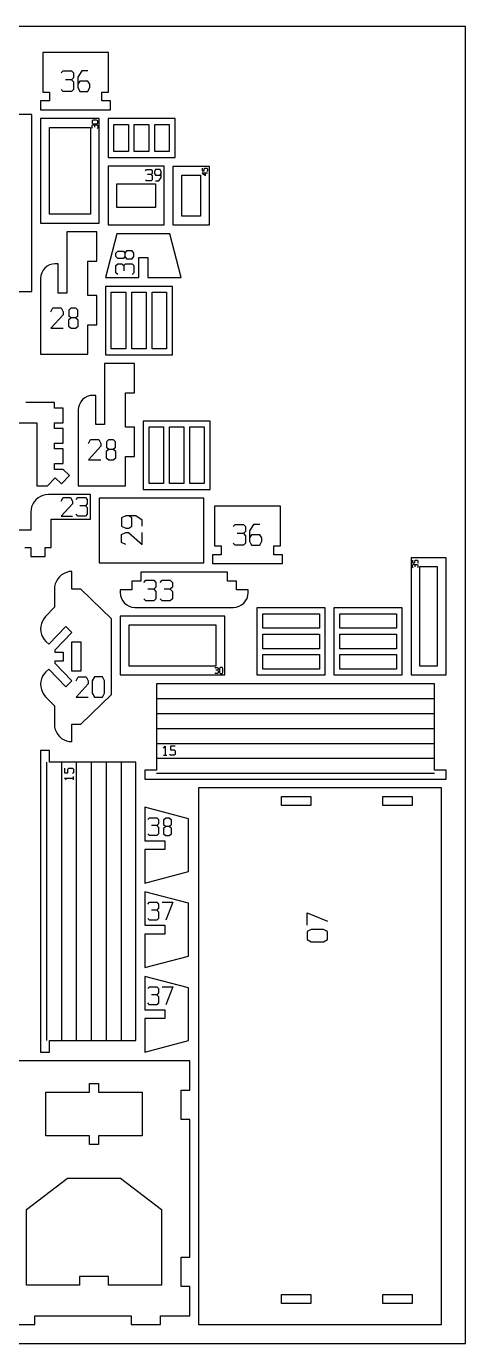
# Model space of a CAD drawing. Header units: millimetres. Extents: x 0 to 450, y 0 to 450.
# Drawn here: x 299.9 to 450, y 0 to 450 of the extents above; entities that cross this region are included whole.
import ezdxf

# ---------------------------------------------------------------- set-up
doc = ezdxf.new("R2010")
doc.units = ezdxf.units.MM
for name, color, linetype in [('CUT', 1, 'Continuous'), ('ENGRAVE', 5, 'Continuous'), ('SHEET', 8, 'Continuous')]:
    doc.layers.add(name, color=color, linetype=linetype)

msp = doc.modelspace()

# ---------------------------------------------------------------- linework, layer by layer
at = {"layer": 'CUT'}
for p, q in [((305.49, 441.04), (305.49, 427.5)), ((327.97, 441.04), (305.49, 441.04)), ((327.97, 427.5), (327.97, 441.04)), ((304.75, 424.5), (304.75, 421.5)), ((307.75, 424.5), (304.75, 424.5)), ((305.49, 427.5), (307.75, 427.5)), ((307.75, 427.5), (307.75, 424.5)), ((325.7, 424.5), (325.7, 427.5)), ((325.7, 427.5), (327.97, 427.5)), ((328.7, 424.5), (325.7, 424.5)), ((328.7, 421.5), (328.7, 424.5)), ((301.75, 419.94), (293.75, 419.94)), ((301.75, 359.47), (301.75, 419.94)), ((304.75, 421.5), (328.7, 421.5)), ((324.82, 418.5), (304.75, 418.5)), ((304.75, 418.5), (304.75, 382.8)), ((307.75, 415.5), (321.82, 415.5)), ((307.75, 385.8), (307.75, 415.5)), ((321.82, 415.5), (321.82, 385.8)), ((324.82, 382.8), (324.82, 418.5)), ((327.82, 418.48), (327.82, 405.19)), ((350.71, 418.48), (327.82, 418.48)), ((329.82, 407.19), (329.82, 416.48)), ((329.82, 416.48), (334.78, 416.48)), ((334.78, 416.48), (334.78, 407.19)), ((336.78, 407.19), (336.78, 416.48)), ((336.78, 416.48), (341.74, 416.48)), ((341.74, 416.48), (341.74, 407.19)), ((343.74, 407.19), (343.74, 416.48)), ((343.74, 416.48), (348.7, 416.48)), ((348.7, 416.48), (348.7, 407.19)), ((350.71, 405.19), (350.71, 418.48)), ((327.82, 405.19), (350.71, 405.19)), ((334.78, 407.19), (329.82, 407.19)), ((341.74, 407.19), (336.78, 407.19)), ((348.7, 407.19), (343.74, 407.19)), ((327.82, 402.19), (327.82, 382.14)), ((347, 402.19), (327.82, 402.19)), ((347, 382.14), (347, 402.19)), ((362.43, 402.14), (350, 402.14)), ((350, 402.14), (350, 382.14)), ((362.43, 382.14), (362.43, 402.14)), ((330.82, 388.14), (330.82, 396.19)), ((330.82, 396.19), (343.99, 396.19)), ((343.99, 396.19), (343.99, 388.14)), ((353, 399.14), (359.42, 399.14)), ((353, 385.14), (353, 399.14)), ((359.42, 399.14), (359.42, 385.14)), ((343.99, 388.14), (330.82, 388.14)), ((304.75, 382.8), (324.82, 382.8)), ((321.82, 385.8), (307.75, 385.8)), ((359.42, 385.14), (353, 385.14)), ((313.76, 379.8), (313.76, 358.9)), ((323.93, 379.8), (313.76, 379.8)), ((323.93, 369.79), (323.93, 379.8)), ((330.86, 379.14), (326.93, 364.18)), ((327.82, 382.14), (347, 382.14)), ((348.89, 379.14), (330.86, 379.14)), ((352.82, 364.18), (348.89, 379.14)), ((350, 382.14), (362.43, 382.14)), ((320.93, 358.01), (320.93, 369.79)), ((320.93, 369.79), (323.93, 369.79)), ((338.37, 371.05), (341.37, 371.05)), ((338.37, 364.18), (338.37, 371.05)), ((341.37, 371.05), (341.37, 364.18)), ((304.85, 364.88), (304.75, 363.9)), ((305.13, 365.82), (304.85, 364.88)), ((305.6, 366.68), (305.13, 365.82)), ((306.22, 367.44), (305.6, 366.68)), ((306.98, 368.06), (306.22, 367.44)), ((307.84, 368.52), (306.98, 368.06)), ((308.78, 368.81), (307.84, 368.52)), ((309.76, 368.9), (308.78, 368.81)), ((310.76, 368.9), (309.76, 368.9)), ((310.76, 358.9), (310.76, 368.9)), ((304.75, 363.9), (304.75, 338.01)), ((326.93, 364.18), (338.37, 364.18)), ((349.82, 361.18), (326.93, 361.18)), ((326.93, 361.18), (326.93, 337.84)), ((341.37, 364.18), (352.82, 364.18)), ((349.82, 337.84), (349.82, 361.18)), ((244.2, 359.47), (301.75, 359.47)), ((313.76, 358.9), (310.76, 358.9)), ((323.93, 358.01), (320.93, 358.01)), ((323.93, 348.01), (323.93, 358.01)), ((328.93, 359.18), (333.89, 359.18)), ((328.93, 339.84), (328.93, 359.18)), ((333.89, 359.18), (333.89, 339.84)), ((335.89, 359.18), (340.85, 359.18)), ((335.89, 339.84), (335.89, 359.18)), ((340.85, 359.18), (340.85, 339.84)), ((342.85, 359.18), (347.81, 359.18)), ((342.85, 339.84), (342.85, 359.18)), ((347.81, 359.18), (347.81, 339.84)), ((320.93, 338.01), (320.93, 348.01)), ((320.93, 348.01), (323.93, 348.01)), ((304.75, 338.01), (320.93, 338.01)), ((326.93, 337.84), (349.82, 337.84)), ((333.89, 339.84), (328.93, 339.84)), ((340.85, 339.84), (335.89, 339.84)), ((347.81, 339.84), (342.85, 339.84)), ((326.64, 334.84), (326.64, 313.95)), ((336.81, 334.84), (326.64, 334.84)), ((336.81, 324.84), (336.81, 334.84)), ((333.81, 313.05), (333.81, 324.84)), ((333.81, 324.84), (336.81, 324.84)), ((309.46, 321.55), (299.71, 321.55)), ((309.46, 319.55), (309.46, 321.55)), ((312.46, 319.55), (309.46, 319.55)), ((312.46, 314.59), (312.46, 319.55)), ((317.73, 319.92), (317.64, 318.95)), ((318.02, 320.86), (317.73, 319.92)), ((318.48, 321.72), (318.02, 320.86)), ((319.1, 322.48), (318.48, 321.72)), ((319.86, 323.1), (319.1, 322.48)), ((320.73, 323.57), (319.86, 323.1)), ((321.66, 323.85), (320.73, 323.57)), ((322.64, 323.95), (321.66, 323.85)), ((323.64, 323.95), (322.64, 323.95)), ((323.64, 313.95), (323.64, 323.95)), ((317.64, 318.95), (317.64, 293.05)), ((362.7, 315.16), (339.81, 315.16)), ((339.81, 315.16), (339.81, 291.82)), ((362.7, 291.82), (362.7, 315.16)), ((297.34, 314.59), (303.46, 314.59)), ((303.46, 314.59), (303.46, 293.05)), ((309.46, 314.59), (312.46, 314.59)), ((309.46, 312.59), (309.46, 314.59)), ((312.46, 312.59), (309.46, 312.59)), ((312.46, 307.63), (312.46, 312.59)), ((326.64, 313.95), (323.64, 313.95)), ((336.81, 313.05), (333.81, 313.05)), ((336.81, 303.05), (336.81, 313.05)), ((341.81, 313.16), (346.78, 313.16)), ((341.81, 293.82), (341.81, 313.16)), ((346.78, 313.16), (346.78, 293.82)), ((348.78, 313.16), (353.74, 313.16)), ((348.78, 293.82), (348.78, 313.16)), ((353.74, 313.16), (353.74, 293.82)), ((355.74, 313.16), (360.7, 313.16)), ((355.74, 293.82), (355.74, 313.16)), ((360.7, 313.16), (360.7, 293.82)), ((309.46, 307.63), (312.46, 307.63)), ((309.46, 305.63), (309.46, 307.63)), ((312.46, 305.63), (309.46, 305.63)), ((312.46, 300.67), (312.46, 305.63)), ((333.81, 293.05), (333.81, 303.05)), ((333.81, 303.05), (336.81, 303.05)), ((309.46, 298.67), (309.46, 300.67)), ((309.46, 300.67), (312.46, 300.67)), ((312.46, 298.67), (309.46, 298.67)), ((314.64, 296.6), (312.46, 298.67)), ((303.46, 293.05), (307.15, 293.05)), ((307.15, 293.05), (309.71, 295.76)), ((309.71, 295.76), (311.89, 293.7)), ((311.89, 293.7), (314.64, 296.6)), ((317.64, 293.05), (333.81, 293.05)), ((346.78, 293.82), (341.81, 293.82)), ((353.74, 293.82), (348.78, 293.82)), ((360.7, 293.82), (355.74, 293.82)), ((303.18, 288.29), (302.56, 287.58)), ((303.89, 288.9), (303.18, 288.29)), ((304.69, 289.4), (303.89, 288.9)), ((305.56, 289.76), (304.69, 289.4)), ((306.48, 289.98), (305.56, 289.76)), ((307.42, 290.05), (306.48, 289.98)), ((321.83, 290.05), (307.42, 290.05)), ((321.83, 281.69), (321.83, 290.05)), ((360.49, 288.82), (324.83, 288.82)), ((324.83, 288.82), (324.83, 266.75)), ((339.81, 291.82), (362.7, 291.82)), ((360.49, 266.75), (360.49, 288.82)), ((301.49, 284.99), (301.42, 284.05)), ((301.42, 284.05), (301.42, 277.94)), ((301.71, 285.9), (301.49, 284.99)), ((302.07, 286.77), (301.71, 285.9)), ((302.56, 287.58), (302.07, 286.77)), ((364.22, 286.05), (364.22, 272.51)), ((386.7, 286.05), (364.22, 286.05)), ((386.7, 272.51), (386.7, 286.05)), ((308.38, 271.94), (308.38, 281.69)), ((308.38, 281.69), (321.83, 281.69)), ((301.42, 277.94), (279.88, 277.94)), ((299.42, 271.94), (301.42, 271.94)), ((301.42, 271.94), (301.42, 268.93)), ((306.38, 268.93), (306.38, 271.94)), ((306.38, 271.94), (308.38, 271.94)), ((364.22, 272.51), (366.49, 272.51)), ((366.49, 272.51), (366.49, 269.51)), ((384.44, 269.51), (384.44, 272.51)), ((384.44, 272.51), (386.7, 272.51)), ((301.42, 268.93), (306.38, 268.93)), ((324.83, 266.75), (360.49, 266.75)), ((363.49, 269.51), (363.49, 266.51)), ((366.49, 269.51), (363.49, 269.51)), ((363.49, 266.51), (387.44, 266.51)), ((387.44, 269.51), (384.44, 269.51)), ((387.44, 266.51), (387.44, 269.51)), ((443.32, 268.49), (431.35, 268.49)), ((431.35, 268.49), (431.35, 228.44)), ((443.32, 228.44), (443.32, 268.49)), ((310.64, 261.28), (310.14, 260.48)), ((311.25, 262), (310.64, 261.28)), ((311.96, 262.61), (311.25, 262)), ((312.77, 263.1), (311.96, 262.61)), ((313.64, 263.46), (312.77, 263.1)), ((314.55, 263.75), (313.64, 263.46)), ((315.49, 263.75), (314.55, 263.75)), ((315.49, 257.75), (315.49, 263.75)), ((368.67, 263.51), (338.97, 263.51)), ((338.97, 263.51), (338.97, 260.51)), ((368.67, 260.51), (368.67, 263.51)), ((434.35, 265.49), (440.32, 265.49)), ((434.35, 231.44), (434.35, 265.49)), ((440.32, 265.49), (440.32, 231.44)), ((309.56, 258.69), (309.49, 257.75)), ((309.49, 257.75), (309.49, 251.54)), ((309.78, 259.61), (309.56, 258.69)), ((310.14, 260.48), (309.78, 259.61)), ((318.49, 257.75), (315.49, 257.75)), ((328.97, 247.64), (318.49, 257.75)), ((335.97, 257.51), (331.97, 257.51)), ((331.97, 257.51), (331.97, 256.51)), ((331.97, 256.51), (332.06, 255.53)), ((338.97, 260.51), (335.97, 260.51)), ((335.97, 260.51), (335.97, 257.51)), ((371.67, 260.51), (368.67, 260.51)), ((371.67, 257.51), (371.67, 260.51)), ((375.67, 257.51), (371.67, 257.51)), ((375.57, 255.53), (375.67, 256.51)), ((375.67, 256.51), (375.67, 257.51)), ((332.06, 255.53), (332.35, 254.6)), ((332.35, 254.6), (332.81, 253.73)), ((332.81, 253.73), (333.43, 252.97)), ((333.43, 252.97), (334.19, 252.35)), ((334.19, 252.35), (335.05, 251.89)), ((372.58, 251.89), (373.45, 252.35)), ((373.45, 252.35), (374.21, 252.97)), ((374.21, 252.97), (374.83, 253.73)), ((374.83, 253.73), (375.29, 254.6)), ((375.29, 254.6), (375.57, 255.53)), ((305.84, 247.65), (305.36, 246.84)), ((306.44, 248.38), (305.84, 247.65)), ((309.49, 251.54), (306.44, 248.38)), ((328.97, 221.75), (328.97, 247.64)), ((331.97, 248.51), (331.97, 228.44)), ((367.67, 248.51), (331.97, 248.51)), ((335.05, 251.89), (335.99, 251.6)), ((335.99, 251.6), (336.97, 251.51)), ((336.97, 251.51), (370.67, 251.51)), ((367.67, 228.44), (367.67, 248.51)), ((370.67, 251.51), (371.64, 251.6)), ((371.64, 251.6), (372.58, 251.89)), ((378.67, 251.33), (378.67, 228.44)), ((402.01, 251.33), (378.67, 251.33)), ((380.67, 244.37), (380.67, 249.33)), ((380.67, 249.33), (400.01, 249.33)), ((400.01, 249.33), (400.01, 244.37)), ((402.01, 228.44), (402.01, 251.33)), ((405.01, 251.33), (405.01, 228.44)), ((428.35, 251.33), (405.01, 251.33)), ((407.01, 244.37), (407.01, 249.33)), ((407.01, 249.33), (426.35, 249.33)), ((426.35, 249.33), (426.35, 244.37)), ((428.35, 228.44), (428.35, 251.33)), ((304.81, 245.05), (304.75, 244.11)), ((304.75, 244.11), (304.84, 243.17)), ((305.02, 245.97), (304.81, 245.05)), ((304.84, 243.17), (305.08, 242.26)), ((305.36, 246.84), (305.02, 245.97)), ((307.52, 238.99), (313.33, 245.01)), ((313.33, 245.01), (315.49, 242.92)), ((334.97, 231.44), (334.97, 245.51)), ((334.97, 245.51), (364.67, 245.51)), ((364.67, 245.51), (364.67, 231.44)), ((400.01, 244.37), (380.67, 244.37)), ((426.35, 244.37), (407.01, 244.37)), ((305.08, 242.26), (305.46, 241.4)), ((305.46, 241.4), (305.96, 240.6)), ((305.96, 240.6), (306.59, 239.9)), ((306.59, 239.9), (307.52, 238.99)), ((315.49, 242.92), (309.68, 236.91)), ((315.49, 229.69), (315.49, 239.69)), ((315.49, 239.69), (318.49, 239.69)), ((318.49, 239.69), (318.49, 229.69)), ((380.67, 237.4), (380.67, 242.37)), ((380.67, 242.37), (400.01, 242.37)), ((400.01, 242.37), (400.01, 237.4)), ((407.01, 237.4), (407.01, 242.37)), ((407.01, 242.37), (426.35, 242.37)), ((426.35, 242.37), (426.35, 237.4)), ((309.68, 236.91), (309.68, 236.19)), ((309.68, 236.19), (312.49, 236.19)), ((312.49, 236.19), (312.49, 233.19)), ((400.01, 237.4), (380.67, 237.4)), ((380.67, 230.44), (380.67, 235.4)), ((380.67, 235.4), (400.01, 235.4)), ((400.01, 235.4), (400.01, 230.44)), ((426.35, 237.4), (407.01, 237.4)), ((407.01, 230.44), (407.01, 235.4)), ((407.01, 235.4), (426.35, 235.4)), ((426.35, 235.4), (426.35, 230.44)), ((307.52, 230.39), (306.59, 229.49)), ((313.33, 224.38), (307.52, 230.39)), ((309.68, 233.19), (309.68, 232.48)), ((312.49, 233.19), (309.68, 233.19)), ((309.68, 232.48), (315.49, 226.46)), ((318.49, 229.69), (315.49, 229.69)), ((364.67, 231.44), (334.97, 231.44)), ((400.01, 230.44), (380.67, 230.44)), ((426.35, 230.44), (407.01, 230.44)), ((440.32, 231.44), (434.35, 231.44)), ((304.84, 226.22), (304.75, 225.28)), ((304.75, 225.28), (304.81, 224.34)), ((305.08, 227.13), (304.84, 226.22)), ((305.46, 227.99), (305.08, 227.13)), ((305.96, 228.79), (305.46, 227.99)), ((306.59, 229.49), (305.96, 228.79)), ((315.49, 226.46), (313.33, 224.38)), ((331.97, 228.44), (367.67, 228.44)), ((439.39, 225.44), (344.34, 225.44)), ((344.34, 225.44), (344.34, 195.86)), ((378.67, 228.44), (402.01, 228.44)), ((405.01, 228.44), (428.35, 228.44)), ((431.35, 228.44), (443.32, 228.44)), ((439.39, 195.86), (439.39, 225.44)), ((304.81, 224.34), (305.02, 223.42)), ((305.02, 223.42), (305.36, 222.54)), ((305.36, 222.54), (305.84, 221.73)), ((305.84, 221.73), (306.44, 221.01)), ((306.44, 221.01), (309.49, 217.85)), ((318.49, 211.63), (328.97, 221.75)), ((309.49, 217.85), (309.49, 211.63)), ((344.34, 220.35), (439.39, 220.35)), ((309.49, 211.63), (309.56, 210.69)), ((315.49, 205.63), (315.49, 211.63)), ((315.49, 211.63), (318.49, 211.63)), ((344.34, 215.25), (439.39, 215.25)), ((309.56, 210.69), (309.78, 209.78)), ((309.78, 209.78), (310.14, 208.91)), ((310.14, 208.91), (310.64, 208.11)), ((310.64, 208.11), (311.25, 207.39)), ((311.25, 207.39), (311.96, 206.78)), ((344.34, 210.15), (439.39, 210.15)), ((304.75, 202.63), (304.75, 99.58)), ((307.75, 202.63), (304.75, 202.63)), ((307.75, 198.63), (307.75, 202.63)), ((311.96, 206.78), (312.77, 206.29)), ((312.77, 206.29), (313.64, 205.93)), ((313.64, 205.93), (314.55, 205.71)), ((314.55, 205.71), (315.49, 205.71)), ((344.34, 205.05), (439.39, 205.05)), ((306.75, 198.63), (306.75, 103.58)), ((337.34, 198.63), (307.75, 198.63)), ((311.85, 198.63), (311.85, 103.58)), ((316.95, 198.63), (316.95, 103.58)), ((322.05, 198.63), (322.05, 103.58)), ((327.14, 198.63), (327.14, 103.58)), ((332.24, 198.63), (332.24, 103.58)), ((337.34, 103.58), (337.34, 198.63)), ((344.34, 199.96), (439.39, 199.96)), ((344.34, 195.86), (340.34, 195.86)), ((340.34, 195.86), (340.34, 192.86)), ((344.34, 194.86), (439.39, 194.86)), ((443.39, 195.86), (439.39, 195.86)), ((443.39, 192.86), (443.39, 195.86)), ((340.34, 192.86), (443.39, 192.86)), ((441.76, 189.86), (358.74, 189.86)), ((358.74, 189.86), (358.74, 6.5)), ((441.76, 6.5), (441.76, 189.86)), ((387.12, 186.86), (397.12, 186.86)), ((387.12, 183.86), (387.12, 186.86)), ((397.12, 186.86), (397.12, 183.86)), ((421.74, 186.86), (431.74, 186.86)), ((421.74, 183.86), (421.74, 186.86)), ((431.74, 186.86), (431.74, 183.86)), ((340.34, 183.24), (340.34, 171.79)), ((355.3, 179.31), (340.34, 183.24)), ((397.12, 183.86), (387.12, 183.86)), ((431.74, 183.86), (421.74, 183.86)), ((355.3, 161.28), (355.3, 179.31)), ((340.34, 171.79), (347.2, 171.79)), ((347.2, 171.79), (347.2, 168.79)), ((340.34, 168.79), (340.34, 157.35)), ((347.2, 168.79), (340.34, 168.79)), ((340.34, 157.35), (355.3, 161.28)), ((355.3, 150.42), (340.34, 154.35)), ((340.34, 154.35), (340.34, 142.91)), ((355.3, 132.39), (355.3, 150.42)), ((340.34, 142.91), (347.2, 142.91)), ((340.34, 139.91), (340.34, 128.46)), ((347.2, 139.91), (340.34, 139.91)), ((347.2, 142.91), (347.2, 139.91)), ((340.34, 128.46), (355.3, 132.39)), ((355.3, 121.54), (340.34, 125.46)), ((340.34, 125.46), (340.34, 114.02)), ((355.3, 103.51), (355.3, 121.54)), ((340.34, 114.02), (347.2, 114.02)), ((347.2, 114.02), (347.2, 111.02)), ((340.34, 111.02), (340.34, 99.58)), ((347.2, 111.02), (340.34, 111.02)), ((307.75, 99.58), (307.75, 103.58)), ((307.75, 103.58), (337.34, 103.58)), ((340.34, 99.58), (355.3, 103.51)), ((304.75, 99.58), (307.75, 99.58)), ((355.74, 96.58), (182.62, 96.58)), ((355.74, 86.58), (355.74, 96.58)), ((306.51, 71), (306.51, 85.88)), ((306.51, 85.88), (321.52, 85.88)), ((321.52, 85.88), (321.52, 88.88)), ((321.52, 88.88), (324.52, 88.88)), ((324.52, 88.88), (324.52, 85.88)), ((324.52, 85.88), (339.52, 85.88)), ((339.52, 85.88), (339.52, 71)), ((352.74, 76.57), (352.74, 86.58)), ((352.74, 86.58), (355.74, 86.58)), ((355.74, 76.57), (352.74, 76.57)), ((355.74, 29.5), (355.74, 76.57)), ((321.52, 71), (306.51, 71)), ((321.52, 68), (321.52, 71)), ((324.52, 68), (321.52, 68)), ((324.52, 71), (324.52, 68)), ((339.52, 71), (324.52, 71)), ((299.96, 45.84), (314, 56.52)), ((314, 56.52), (332.03, 56.52)), ((332.03, 56.52), (346.08, 45.84)), ((299.96, 19.95), (299.96, 45.84)), ((346.08, 45.84), (346.08, 19.95)), ((352.74, 19.5), (352.74, 29.5)), ((352.74, 29.5), (355.74, 29.5)), ((318.02, 22.95), (318.02, 19.95)), ((328.02, 22.95), (318.02, 22.95)), ((328.02, 19.95), (328.02, 22.95)), ((318.02, 19.95), (299.96, 19.95)), ((346.08, 19.95), (328.02, 19.95)), ((355.74, 19.5), (352.74, 19.5)), ((355.74, 9.5), (355.74, 19.5)), ((387.12, 16.74), (397.12, 16.74)), ((387.12, 13.74), (387.12, 16.74)), ((397.12, 13.74), (387.12, 13.74)), ((397.12, 16.74), (397.12, 13.74)), ((421.74, 16.74), (431.74, 16.74)), ((421.74, 13.74), (421.74, 16.74)), ((431.74, 13.74), (421.74, 13.74)), ((431.74, 16.74), (431.74, 13.74)), ((302.79, 6.5), (302.79, 9.5)), ((302.79, 9.5), (335.73, 9.5)), ((335.73, 9.5), (335.73, 6.5)), ((345.73, 6.5), (345.73, 9.5)), ((345.73, 9.5), (355.74, 9.5)), ((292.78, 6.5), (302.79, 6.5)), ((335.73, 6.5), (345.73, 6.5)), ((358.74, 6.5), (441.76, 6.5))]:
    msp.add_line(p, q, dxfattribs=at)
at = {"layer": 'ENGRAVE'}
for p, q in [((311.83, 434.08), (312.53, 434.78)), ((312.53, 434.78), (315.33, 434.78)), ((315.33, 434.78), (316.03, 434.08)), ((316.03, 432.4), (315.33, 431.7)), ((316.03, 434.08), (316.03, 432.4)), ((318.83, 434.78), (317.43, 432.68)), ((317.43, 432.68), (317.43, 429.18)), ((320.93, 434.78), (318.83, 434.78)), ((312.53, 427.78), (311.83, 428.48)), ((315.33, 427.78), (312.53, 427.78)), ((315.33, 431.7), (313.23, 431.7)), ((315.33, 431.7), (316.03, 431)), ((316.03, 428.48), (315.33, 427.78)), ((316.03, 431), (316.03, 428.48)), ((318.13, 431.28), (317.43, 430.23)), ((317.43, 429.18), (318.13, 427.78)), ((320.93, 431.28), (318.13, 431.28)), ((318.13, 427.78), (320.93, 427.78)), ((321.63, 430.23), (320.93, 431.28)), ((320.93, 427.78), (321.63, 429.18)), ((321.63, 429.18), (321.63, 430.23)), ((322.73, 417.9), (322.34, 417.7)), ((322.34, 417.7), (322.34, 416.91)), ((322.34, 416.91), (322.73, 416.71)), ((322.34, 416.11), (322.53, 416.31)), ((322.34, 415.32), (322.34, 416.11)), ((322.53, 415.12), (322.34, 415.32)), ((322.53, 416.31), (323.01, 416.31)), ((323.92, 417.9), (322.73, 417.9)), ((322.73, 416.71), (323.92, 416.71)), ((323.01, 416.31), (323.21, 416.11)), ((323.21, 416.11), (323.41, 416.31)), ((323.21, 416.11), (323.21, 415.52)), ((323.41, 416.31), (324.12, 416.31)), ((324.32, 417.7), (323.92, 417.9)), ((323.92, 416.71), (324.32, 416.91)), ((324.12, 416.31), (324.32, 416.11)), ((324.32, 415.32), (324.12, 415.12)), ((324.32, 416.91), (324.32, 417.7)), ((324.32, 416.11), (324.32, 415.32)), ((340.55, 400.68), (340.94, 401.07)), ((340.94, 401.07), (342.49, 401.07)), ((342.49, 401.07), (342.87, 400.68)), ((342.87, 400.68), (342.87, 399.75)), ((344.04, 401.07), (343.65, 400.29)), ((345.59, 401.07), (344.04, 401.07)), ((345.97, 400.29), (345.59, 401.07)), ((359.92, 401.57), (359.92, 400.65)), ((359.92, 400.65), (360.66, 400.65)), ((360.66, 401.38), (360.84, 401.57)), ((360.66, 400.65), (360.66, 401.38)), ((360.84, 401.57), (361.57, 401.57)), ((361.57, 401.57), (361.75, 401.38)), ((361.75, 400.65), (361.57, 400.47)), ((361.75, 401.38), (361.75, 400.65)), ((340.94, 397.19), (340.55, 397.58)), ((342.49, 397.19), (340.94, 397.19)), ((342.49, 399.36), (341.32, 399.36)), ((342.87, 399.75), (342.49, 399.36)), ((342.49, 399.36), (342.87, 398.97)), ((342.87, 397.58), (342.49, 397.19)), ((342.87, 398.97), (342.87, 397.58)), ((343.65, 400.29), (343.65, 399.71)), ((343.65, 399.71), (344.04, 399.13)), ((344.04, 399.13), (345.59, 399.13)), ((344.04, 397.19), (345.2, 397.19)), ((345.2, 397.19), (345.97, 398.35)), ((345.59, 399.13), (345.97, 399.71)), ((345.97, 398.35), (345.97, 400.29)), ((361.75, 399.83), (359.92, 399.83)), ((359.92, 399.83), (361.11, 399)), ((361.11, 399), (361.11, 400.1)), ((330.49, 372.57), (331.1, 373.18)), ((330.49, 371.34), (330.49, 372.57)), ((331.1, 370.73), (330.49, 371.34)), ((331.1, 373.18), (333.06, 373.18)), ((333.06, 370.73), (331.1, 370.73)), ((333.06, 373.18), (333.55, 372.57)), ((333.55, 371.34), (333.06, 370.73)), ((334.16, 373.36), (333.55, 372.57)), ((333.55, 372.57), (333.55, 371.34)), ((333.55, 371.34), (334.16, 370.55)), ((336, 373.36), (334.16, 373.36)), ((334.16, 370.55), (336, 370.55)), ((336.61, 372.57), (336, 373.36)), ((336, 370.55), (336.61, 371.34)), ((336.61, 371.34), (336.61, 372.57)), ((330.49, 368.28), (331.1, 368.89)), ((330.49, 365.83), (330.49, 368.28)), ((331.1, 365.22), (330.49, 365.83)), ((331.1, 368.89), (332.57, 368.89)), ((332.57, 368.89), (333.18, 368.28)), ((333.18, 368.28), (333.8, 368.89)), ((333.18, 368.28), (333.18, 366.44)), ((333.8, 368.89), (336, 368.89)), ((336, 368.89), (336.61, 368.28)), ((336.61, 365.83), (336, 365.22)), ((336.61, 368.28), (336.61, 365.83)), ((308.24, 352.47), (308.94, 353.87)), ((312.44, 351.49), (308.24, 346.87)), ((308.94, 353.87), (311.74, 353.87)), ((311.74, 353.87), (312.44, 352.47)), ((312.44, 352.47), (312.44, 351.49)), ((314.54, 353.17), (315.24, 353.87)), ((314.54, 350.93), (314.54, 353.17)), ((315.24, 353.87), (316.64, 353.87)), ((316.64, 353.87), (317.34, 353.17)), ((317.34, 353.17), (317.34, 350.93)), ((308.24, 346.87), (312.44, 346.87)), ((315.24, 350.37), (314.33, 349.67)), ((314.33, 349.67), (314.33, 347.57)), ((314.33, 347.57), (315.24, 346.87)), ((315.24, 350.37), (314.54, 350.93)), ((316.64, 350.37), (315.24, 350.37)), ((315.24, 346.87), (316.64, 346.87)), ((317.34, 350.93), (316.64, 350.37)), ((317.55, 349.67), (316.64, 350.37)), ((316.64, 346.87), (317.55, 347.57)), ((317.55, 347.57), (317.55, 349.67)), ((321.13, 307.52), (321.83, 308.92)), ((325.33, 306.54), (321.13, 301.92)), ((321.83, 308.92), (324.63, 308.92)), ((324.63, 308.92), (325.33, 307.52)), ((325.33, 307.52), (325.33, 306.54)), ((327.43, 308.22), (328.13, 308.92)), ((327.43, 305.98), (327.43, 308.22)), ((328.13, 308.92), (329.53, 308.92)), ((329.53, 308.92), (330.23, 308.22)), ((330.23, 308.22), (330.23, 305.98)), ((321.13, 301.92), (325.33, 301.92)), ((328.13, 305.42), (327.22, 304.72)), ((327.22, 304.72), (327.22, 302.62)), ((327.22, 302.62), (328.13, 301.92)), ((328.13, 305.42), (327.43, 305.98)), ((329.53, 305.42), (328.13, 305.42)), ((328.13, 301.92), (329.53, 301.92)), ((330.23, 305.98), (329.53, 305.42)), ((330.44, 304.72), (329.53, 305.42)), ((329.53, 301.92), (330.44, 302.62)), ((330.44, 302.62), (330.44, 304.72)), ((311.82, 287.77), (312.45, 289.04)), ((312.45, 289.04), (315, 289.04)), ((315, 289.04), (315.63, 287.77)), ((316.9, 288.4), (317.54, 289.04)), ((317.54, 289.04), (320.08, 289.04)), ((320.08, 289.04), (320.71, 288.4)), ((320.71, 288.4), (320.71, 286.88)), ((315.63, 286.88), (311.82, 282.69)), ((315.63, 287.77), (315.63, 286.88)), ((320.08, 286.24), (318.17, 286.24)), ((320.71, 286.88), (320.08, 286.24)), ((320.08, 286.24), (320.71, 285.61)), ((320.71, 285.61), (320.71, 283.32)), ((311.82, 282.69), (315.63, 282.69)), ((317.54, 282.69), (316.9, 283.32)), ((320.08, 282.69), (317.54, 282.69)), ((320.71, 283.32), (320.08, 282.69)), ((333.83, 282.75), (332.43, 282.05)), ((332.43, 282.05), (332.43, 279.25)), ((332.43, 279.25), (333.83, 278.55)), ((337.33, 282.75), (333.83, 282.75)), ((335.93, 282.05), (334.88, 282.75)), ((334.88, 278.55), (335.93, 279.25)), ((335.93, 279.25), (335.93, 282.05)), ((339.43, 281.35), (337.33, 282.75)), ((339.43, 279.25), (339.43, 281.35)), ((370.56, 279.09), (371.26, 279.79)), ((371.26, 279.79), (374.06, 279.79)), ((374.06, 279.79), (374.76, 279.09)), ((374.76, 279.09), (374.76, 277.41)), ((377.56, 279.79), (376.16, 277.69)), ((379.66, 279.79), (377.56, 279.79)), ((332.43, 276.45), (333.83, 277.15)), ((332.43, 273.65), (332.43, 276.45)), ((333.83, 278.55), (334.88, 278.55)), ((333.83, 277.15), (334.81, 277.15)), ((334.81, 277.15), (339.43, 272.95)), ((339.43, 272.95), (339.43, 277.15)), ((374.06, 276.71), (371.96, 276.71)), ((374.76, 277.41), (374.06, 276.71)), ((374.06, 276.71), (374.76, 276.01)), ((374.76, 276.01), (374.76, 273.49)), ((376.16, 277.69), (376.16, 274.19)), ((376.86, 276.29), (376.16, 275.24)), ((379.66, 276.29), (376.86, 276.29)), ((380.36, 275.24), (379.66, 276.29)), ((380.36, 274.19), (380.36, 275.24)), ((333.83, 272.95), (332.43, 273.65)), ((371.26, 272.79), (370.56, 273.49)), ((374.06, 272.79), (371.26, 272.79)), ((374.76, 273.49), (374.06, 272.79)), ((376.16, 274.19), (376.86, 272.79)), ((376.86, 272.79), (379.66, 272.79)), ((379.66, 272.79), (380.36, 274.19)), ((431.85, 267.61), (431.85, 266.68)), ((431.85, 266.68), (432.59, 266.68)), ((431.85, 265.94), (432.03, 266.13)), ((431.85, 265.2), (431.85, 265.94)), ((432.03, 266.13), (432.48, 266.13)), ((432.48, 266.13), (432.67, 265.94)), ((432.59, 267.43), (432.78, 267.61)), ((432.59, 266.68), (432.59, 267.43)), ((432.67, 265.94), (432.85, 266.13)), ((432.67, 265.94), (432.67, 265.39)), ((432.78, 267.61), (433.52, 267.61)), ((432.85, 266.13), (433.52, 266.13)), ((433.52, 267.61), (433.7, 267.43)), ((433.7, 266.68), (433.52, 266.5)), ((433.52, 266.13), (433.7, 265.94)), ((433.7, 267.43), (433.7, 266.68)), ((433.7, 265.94), (433.7, 265.2)), ((432.03, 265.01), (431.85, 265.2)), ((433.7, 265.2), (433.52, 265.01)), ((339.98, 260.07), (340.68, 260.77)), ((340.68, 260.77), (343.48, 260.77)), ((343.48, 257.69), (341.38, 257.69)), ((343.48, 260.77), (344.18, 260.07)), ((344.18, 258.39), (343.48, 257.69)), ((343.48, 257.69), (344.18, 256.99)), ((344.18, 260.07), (344.18, 258.39)), ((344.18, 256.99), (344.18, 254.47)), ((345.58, 260.07), (346.28, 260.77)), ((346.28, 260.77), (349.08, 260.77)), ((349.08, 257.69), (346.98, 257.69)), ((349.08, 260.77), (349.78, 260.07)), ((349.78, 258.39), (349.08, 257.69)), ((349.08, 257.69), (349.78, 256.99)), ((349.78, 260.07), (349.78, 258.39)), ((349.78, 256.99), (349.78, 254.47)), ((340.68, 253.77), (339.98, 254.47)), ((343.48, 253.77), (340.68, 253.77)), ((344.18, 254.47), (343.48, 253.77)), ((346.28, 253.77), (345.58, 254.47)), ((349.08, 253.77), (346.28, 253.77)), ((349.78, 254.47), (349.08, 253.77)), ((364.29, 230.73), (364.49, 230.93)), ((364.49, 230.93), (365.28, 230.93)), ((365.28, 230.05), (364.69, 230.05)), ((365.28, 230.93), (365.48, 230.73)), ((365.48, 230.25), (365.28, 230.05)), ((365.28, 230.05), (365.48, 229.85)), ((365.48, 230.73), (365.48, 230.25)), ((365.48, 229.85), (365.48, 229.14)), ((366.08, 230.93), (365.88, 230.53)), ((365.88, 230.53), (365.88, 229.34)), ((366.87, 230.93), (366.08, 230.93)), ((367.07, 230.53), (366.87, 230.93)), ((367.07, 229.34), (367.07, 230.53)), ((316.88, 226.41), (317.57, 227.8)), ((321.04, 225.44), (316.88, 220.86)), ((317.57, 227.8), (320.35, 227.8)), ((320.35, 227.8), (321.04, 226.41)), ((321.04, 226.41), (321.04, 225.44)), ((323.13, 227.8), (322.43, 226.41)), ((322.43, 226.41), (322.43, 222.25)), ((325.91, 227.8), (323.13, 227.8)), ((326.6, 226.41), (325.91, 227.8)), ((326.6, 222.25), (326.6, 226.41)), ((364.49, 228.94), (364.29, 229.14)), ((365.28, 228.94), (364.49, 228.94)), ((365.48, 229.14), (365.28, 228.94)), ((365.88, 229.34), (366.08, 228.94)), ((366.08, 228.94), (366.87, 228.94)), ((366.87, 228.94), (367.07, 229.34)), ((316.88, 220.86), (321.04, 220.86)), ((322.43, 222.25), (323.13, 220.86)), ((323.13, 220.86), (325.91, 220.86)), ((325.91, 220.86), (326.6, 222.25)), ((346.72, 203.44), (347.33, 204.05)), ((347.33, 204.05), (347.33, 200.99)), ((350.7, 204.05), (349.17, 204.05)), ((349.17, 204.05), (349.17, 202.83)), ((349.17, 202.83), (350.39, 202.83)), ((350.39, 202.83), (350.7, 202.52)), ((350.7, 202.52), (350.7, 201.29)), ((346.72, 200.99), (347.94, 200.99)), ((349.17, 200.99), (348.86, 201.29)), ((350.39, 200.99), (349.17, 200.99)), ((350.7, 201.29), (350.39, 200.99)), ((312.88, 196.56), (312.88, 195.03)), ((312.88, 195.03), (314.11, 195.03)), ((314.11, 196.25), (314.42, 196.56)), ((314.11, 195.03), (314.11, 196.25)), ((314.42, 196.56), (315.64, 196.56)), ((315.64, 196.56), (315.95, 196.25)), ((315.95, 195.03), (315.64, 194.72)), ((315.95, 196.25), (315.95, 195.03)), ((315.95, 192.57), (315.95, 193.8)), ((313.5, 192.57), (312.88, 193.19)), ((312.88, 193.19), (315.95, 193.19)), ((341.38, 179.07), (341.99, 179.68)), ((341.99, 179.68), (344.44, 179.68)), ((344.44, 176.98), (342.6, 176.98)), ((344.44, 179.68), (345.05, 179.07)), ((345.05, 177.6), (344.44, 176.98)), ((344.44, 176.98), (345.05, 176.37)), ((345.05, 179.07), (345.05, 177.6)), ((345.05, 176.37), (345.05, 174.17)), ((347.5, 176.62), (346.7, 176)), ((346.7, 176), (346.7, 174.17)), ((346.89, 179.07), (347.5, 179.68)), ((346.89, 177.11), (346.89, 179.07)), ((347.5, 176.62), (346.89, 177.11)), ((347.5, 179.68), (348.73, 179.68)), ((348.73, 176.62), (347.5, 176.62)), ((348.73, 179.68), (349.34, 179.07)), ((349.34, 177.11), (348.73, 176.62)), ((349.52, 176), (348.73, 176.62)), ((349.34, 179.07), (349.34, 177.11)), ((349.52, 174.17), (349.52, 176)), ((341.99, 173.55), (341.38, 174.17)), ((344.44, 173.55), (341.99, 173.55)), ((345.05, 174.17), (344.44, 173.55)), ((346.7, 174.17), (347.5, 173.55)), ((347.5, 173.55), (348.73, 173.55)), ((348.73, 173.55), (349.52, 174.17)), ((341.38, 150.18), (341.99, 150.79)), ((341.99, 150.79), (344.44, 150.79)), ((344.44, 150.79), (345.05, 150.18)), ((345.05, 148.71), (344.44, 148.1)), ((345.05, 150.18), (345.05, 148.71)), ((346.28, 150.79), (349.95, 150.79)), ((349.95, 150.79), (347.5, 144.67)), ((341.99, 144.67), (341.38, 145.28)), ((344.44, 144.67), (341.99, 144.67)), ((344.44, 148.1), (342.6, 148.1)), ((344.44, 148.1), (345.05, 147.48)), ((345.05, 145.28), (344.44, 144.67)), ((345.05, 147.48), (345.05, 145.28)), ((395.8, 142.92), (395.8, 147.12)), ((395.8, 147.12), (402.8, 144.32)), ((397.2, 141.52), (395.8, 140.82)), ((395.8, 140.82), (395.8, 138.02)), ((401.4, 141.52), (397.2, 141.52)), ((402.8, 140.82), (401.4, 141.52)), ((402.8, 138.02), (402.8, 140.82)), ((395.8, 138.02), (397.2, 137.32)), ((397.2, 137.32), (401.4, 137.32)), ((401.4, 137.32), (402.8, 138.02)), ((341.38, 121.29), (341.99, 121.91)), ((341.99, 121.91), (344.44, 121.91)), ((344.44, 121.91), (345.05, 121.29)), ((346.28, 121.91), (349.95, 121.91)), ((349.95, 121.91), (347.5, 115.78)), ((344.44, 119.21), (342.6, 119.21)), ((345.05, 119.82), (344.44, 119.21)), ((344.44, 119.21), (345.05, 118.6)), ((345.05, 121.29), (345.05, 119.82)), ((345.05, 118.6), (345.05, 116.39)), ((341.99, 115.78), (341.38, 116.39)), ((344.44, 115.78), (341.99, 115.78)), ((345.05, 116.39), (344.44, 115.78))]:
    msp.add_line(p, q, dxfattribs=at)
at = {"layer": 'SHEET'}
for p, q in [((450, 450), (0, 450)), ((450, 0), (450, 450)), ((0, 0), (450, 0))]:
    msp.add_line(p, q, dxfattribs=at)

doc.saveas('drawing.dxf')
